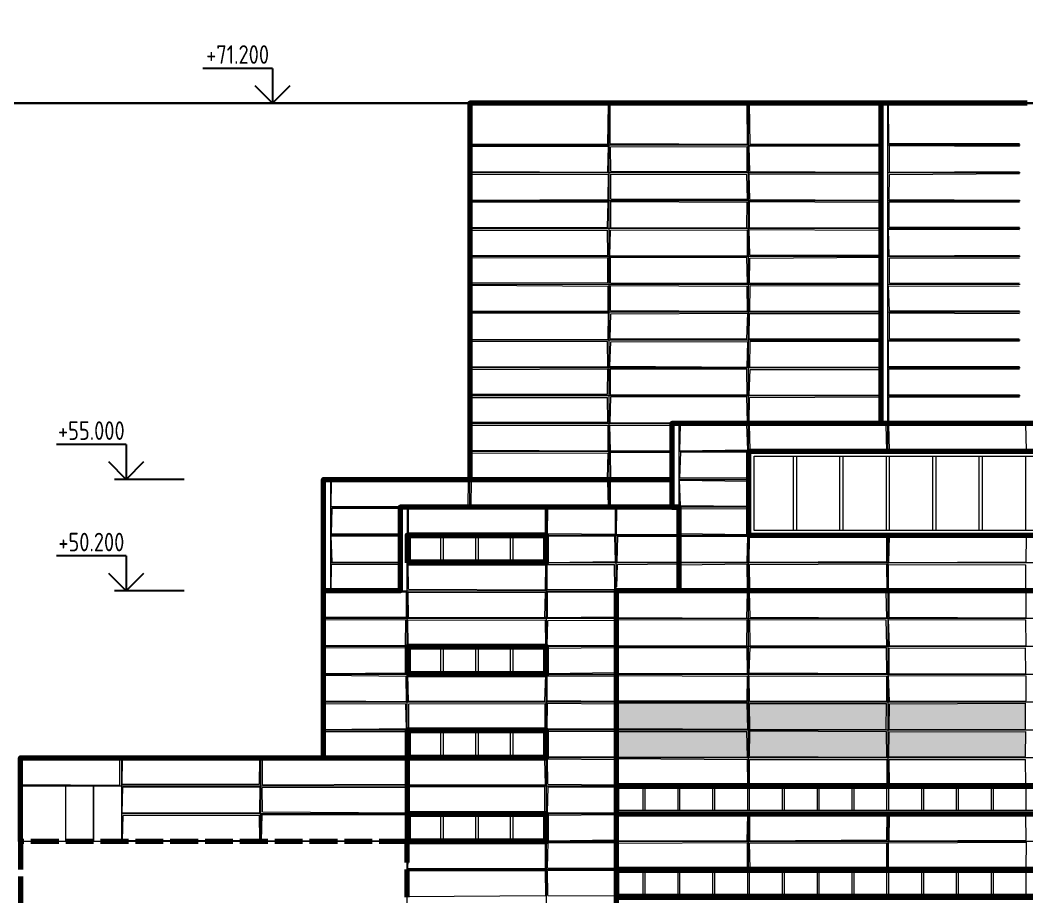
# Model space of a CAD drawing. Extents: x -50000 to 1632000, y -47600 to 308800.
# Drawn here: x 567434 to 610787, y 37017 to 74781 of the extents above; entities that cross this region are included whole.
import ezdxf
from ezdxf.enums import TextEntityAlignment as Align

# ---------------------------------------------------------------- set-up
doc = ezdxf.new("R2010")
doc.units = 0
doc.header["$MEASUREMENT"] = 0
doc.linetypes.add('ACAD_ISO02W100', pattern=[15, 12, -3])
doc.layers.get('Defpoints').update_dxf_attribs({"color": 6})
doc.layers.add('2', color=7, linetype='Continuous')
doc.styles.get("Standard").update_dxf_attribs({"font": 'isocpeur.ttf'})

msp = doc.modelspace()

# ---------------------------------------------------------------- hatches: boundary and pattern name
at = {"layer": '2', "linetype": 'Continuous'}
h = msp.add_hatch(color=251, dxfattribs=at)
h.dxf.hatch_style = 1
h.paths.add_polyline_path([(598739, 45363.5), (593149.7, 45367.9), (593148.3, 44267.1), (598771.5, 44235.5)])
h = msp.add_hatch(color=251, dxfattribs=at)
h.dxf.hatch_style = 1
h.paths.add_polyline_path([(604740.7, 45346.2), (598848.4, 45343.1), (598860.6, 44236), (604734.5, 44230.5)])
h = msp.add_hatch(color=251, dxfattribs=at)
h.dxf.hatch_style = 1
h.paths.add_polyline_path([(610725.9, 45360.9), (604871, 45333.7), (604864, 44238), (610731.9, 44227.3)])
h = msp.add_hatch(color=251, dxfattribs=at)
h.dxf.hatch_style = 1
h.paths.add_polyline_path([(598726.7, 44146), (593171.6, 44145.9), (593174, 43030.1), (598752.9, 43040.3)])
h = msp.add_hatch(color=251, dxfattribs=at)
h.dxf.hatch_style = 1
h.paths.add_polyline_path([(604736.4, 44135.3), (598861.7, 44167.3), (598838.9, 43059.3), (604762, 43029.3)])
h = msp.add_hatch(color=251, dxfattribs=at)
h.dxf.hatch_style = 1
h.paths.add_polyline_path([(610737.6, 44139.4), (604853.5, 44127.6), (604846.5, 43055.5), (610727.8, 43057.1)])

# ---------------------------------------------------------------- linework, layer by layer
for p, q in [((578300, 72700), (575300, 72700)), ((578300, 72700), (578300, 71200)), ((578300, 71200), (577550, 71950)), ((579050, 71950), (578300, 71200)), ((580800, 71200), (577800, 71200)), ((572000, 56500), (569000, 56500)), ((572000, 56500), (572000, 55000)), ((572000, 55000), (571250, 55750)), ((572750, 55750), (572000, 55000)), ((574500, 55000), (571500, 55000)), ((572000, 51700), (569000, 51700)), ((572000, 51700), (572000, 50200)), ((572000, 50200), (571250, 50950)), ((572750, 50950), (572000, 50200)), ((574500, 50200), (571500, 50200))]:
    msp.add_line(p, q, dxfattribs=at)
at = {"layer": '2', "color": 8, "linetype": 'Continuous', "lineweight": 13}
for p, q in [((586800, 71200), (586800, 55000)), ((604500, 71200), (586800, 71200)), ((592800, 53800), (592800, 71200)), ((598800, 56200), (598800, 71200)), ((604800, 56200), (604800, 71200)), ((604500, 69400), (586800, 69400)), ((610500, 69400), (604800, 69400)), ((604500, 68200), (586800, 68200)), ((610500, 68200), (604800, 68200)), ((604500, 67000), (586800, 67000)), ((610500, 67000), (604800, 67000)), ((604500, 65800), (586800, 65800)), ((610500, 65800), (604800, 65800)), ((604500, 64600), (586800, 64600)), ((610500, 64600), (604800, 64600)), ((604500, 63400), (586800, 63400)), ((610500, 63400), (604800, 63400)), ((604500, 62200), (586800, 62200)), ((610500, 62200), (604800, 62200)), ((604500, 61000), (586800, 61000)), ((610500, 61000), (604800, 61000)), ((604500, 59800), (586800, 59800)), ((610500, 59800), (604800, 59800)), ((604500, 58600), (586800, 58600)), ((610500, 58600), (604800, 58600)), ((595500, 57400), (586800, 57400)), ((595800, 57400), (595800, 53800)), ((595500, 56200), (586800, 56200)), ((598800, 56200), (595800, 56200)), ((580800, 55000), (580800, 50200)), ((586800, 53800), (586800, 55000)), ((595800, 55000), (598800, 55000)), ((583800, 53800), (580800, 53800)), ((598800, 53800), (584100, 53800)), ((584100, 53800), (584100, 52600)), ((590100, 16600), (590100, 53800)), ((593100, 50200), (593100, 53800)), ((583800, 52600), (580800, 52600)), ((584100, 52600), (598800, 52600)), ((598800, 41800), (598800, 52600)), ((604800, 52600), (604800, 41800)), ((583800, 51400), (580800, 51400)), ((649800, 51400), (584100, 51400)), ((584100, 1000), (584100, 51400)), ((580500, 50200), (580500, 43000)), ((583800, 50200), (593100, 50200)), ((659100, 49000), (580500, 49000)), ((659100, 47800), (580500, 47800)), ((659100, 46600), (580500, 46600)), ((659100, 45400), (580500, 45400)), ((659100, 44200), (580500, 44200)), ((571800, 43000), (571800, 39400)), ((577800, 39400), (577800, 43000)), ((659100, 43000), (580500, 43000)), ((567450, 41800), (659100, 41800)), ((659100, 40600), (571800, 40600)), ((598800, 38200), (598800, 40600)), ((604800, 40600), (604800, 38200)), ((659100, 39400), (567450, 39400)), ((567450, 39400), (567450, 38800)), ((659100, 38200), (584100, 38200))]:
    msp.add_line(p, q, dxfattribs=at)
at = {"layer": '2', "color": 8, "linetype": 'Continuous', "lineweight": 9}
for p, q in [((586825.6, 71128.4), (592765.5, 71163.9)), ((586849.8, 69431.7), (586825.6, 71128.4)), ((592743.2, 69433), (592765.5, 71163.9)), ((592838.3, 69468.4), (592848, 71166.3)), ((592848, 71166.3), (598745.9, 71135.7)), ((598762.7, 69435.2), (598745.9, 71135.7)), ((598847.4, 71161), (604475.6, 71147.8)), ((598873.8, 69454.9), (598847.4, 71161)), ((604477.1, 69428.6), (604475.6, 71158.9)), ((604826.6, 71155.7), (610464.8, 71164.5)), ((604838, 69463.3), (604826.6, 71155.7)), ((586849.8, 69431.7), (592743.2, 69433)), ((592838.3, 69468.4), (598762.7, 69435.2)), ((598826.6, 69357.7), (604481.8, 69368.3)), ((598873.8, 69454.9), (604477.1, 69443.9)), ((604838, 69463.3), (610463.3, 69467.5)), ((604867.9, 68226.1), (604871.9, 69374.5)), ((604871.9, 69374.5), (610466.2, 69352.8)), ((586838.2, 69353.9), (592770.1, 69358)), ((586871.5, 68261.6), (586838.2, 69353.9)), ((592737.2, 68229.8), (592770.1, 69358)), ((592861.2, 69326.9), (598741, 69341.1)), ((592865.9, 68266.3), (592861.2, 69326.9)), ((598743.8, 68258.9), (598741, 69341.1)), ((598851.6, 68260.9), (598826.6, 69357.7)), ((604483.4, 68235.3), (604469.6, 69325.2)), ((586863, 68141.9), (592764.2, 68137.7)), ((586870.1, 67032.4), (586863, 68141.9)), ((586871.5, 68261.6), (592737.2, 68229.8)), ((592750.8, 67055.7), (592764.2, 68137.7)), ((592864.7, 67071.1), (592873.3, 68143.1)), ((592865.9, 68266.3), (598743.8, 68258.9)), ((592873.3, 68143.1), (598731, 68138.7)), ((598754.5, 67069.5), (598731, 68138.7)), ((598832.5, 68158), (604465.4, 68140.2)), ((598860.6, 67048.8), (598832.5, 68158)), ((598851.6, 68260.9), (604478, 68229)), ((604477.4, 67065.3), (604464.5, 68136.3)), ((604855.1, 67054.2), (604869.5, 68131.5)), ((604867.9, 68226.1), (610462.7, 68262.6)), ((604869.5, 68131.5), (610471.4, 68169.5)), ((586834.5, 66949.4), (592764, 66960.9)), ((586849.4, 65844), (586834.5, 66949.4)), ((586870.1, 67032.4), (592750.8, 67055.7)), ((592729.9, 65855.2), (592764, 66960.9)), ((592864.7, 67071.1), (598754.5, 67069.5)), ((592872.5, 66971.7), (598736.7, 66938.3)), ((592874.9, 65832.4), (592872.5, 66971.7)), ((598727.5, 65845.1), (598736.7, 66938.3)), ((598845.3, 65830.4), (598846.2, 66971.2)), ((598846.2, 66971.2), (604470.2, 66934.4)), ((598860.6, 67048.8), (604482.4, 67027.9)), ((604477, 65832.8), (604473.4, 66959.8)), ((604476.7, 65912.9), (604473.4, 66959.8)), ((604854.2, 66948.1), (610464.8, 66948.1)), ((604862.3, 65869.3), (604854.2, 66948.1)), ((604855.1, 67054.2), (610470.7, 67027.8)), ((586827.9, 64645.7), (586855.5, 65728)), ((586849.4, 65844), (592729.9, 65855.2)), ((586855.5, 65728), (592728.6, 65733.7)), ((592746.8, 64652.9), (592728.6, 65733.7)), ((592834.4, 64628.2), (592861.8, 65731.9)), ((592861.8, 65731.9), (598751.5, 65752.2)), ((592874.9, 65832.4), (598727.5, 65845.1)), ((598760.3, 64636.6), (598751.5, 65752.2)), ((598835.6, 65763.7), (604469.8, 65731.5)), ((598862.8, 64658.3), (598835.6, 65763.7)), ((598845.3, 65830.4), (604480.5, 65827.8)), ((604466.8, 64635), (604469.9, 65772.2)), ((604829.8, 65772.5), (610476.2, 65767.2)), ((604854.6, 64633), (604829.8, 65772.5)), ((604862.3, 65869.3), (610467.2, 65856.4)), ((586827.9, 64645.7), (592746.8, 64652.9)), ((592834.4, 64628.2), (598760.3, 64636.6)), ((598862.8, 64658.3), (604466.9, 64669.5)), ((604854.6, 64633), (610464.9, 64654.8)), ((586836.5, 63462.1), (586841.5, 64546.5)), ((586841.5, 64546.5), (592737.4, 64560.2)), ((592737.9, 63473.7), (592737.4, 64560.2)), ((592857.6, 63467.7), (592860.6, 64565.9)), ((592860.6, 64565.9), (598732.2, 64573.4)), ((598752.8, 63449.6), (598732.2, 64573.4)), ((598842.2, 63449.5), (598857.4, 64530.6)), ((598857.4, 64530.6), (604490.8, 64566.2)), ((604469.9, 63431.8), (604485.5, 64546.7)), ((604470.6, 63491), (604485.5, 64546.7)), ((604865.5, 64536.5), (610463.3, 64542.8)), ((604872.7, 63446.2), (604865.5, 64536.5)), ((586836.5, 63462.1), (592737.9, 63473.7)), ((586853.6, 63358.1), (592755, 63325.5)), ((586866.8, 62253.5), (586853.6, 63358.1)), ((592756.9, 62246.9), (592755, 63325.5)), ((592850.9, 63347), (598739.5, 63328.1)), ((592856.4, 62267.6), (592850.9, 63347)), ((592857.6, 63467.7), (598752.8, 63449.6)), ((598751.7, 62238.8), (598739.5, 63328.1)), ((598842.2, 63449.5), (604470, 63450.3)), ((598854.4, 62245.3), (598866.6, 63357.2)), ((598866.6, 63357.2), (604468.3, 63340.1)), ((604481.9, 62242.4), (604468.3, 63342.6)), ((604475.6, 62313.4), (604468.3, 63342.6)), ((604833.4, 63340.6), (610462.8, 63327.9)), ((604866.8, 62265.4), (604833.4, 63340.6)), ((604872.7, 63446.2), (610463.1, 63470.3)), ((586838.5, 62158.4), (592771.2, 62174.8)), ((586844.5, 61026.5), (586838.5, 62158.4)), ((586866.8, 62253.5), (592756.9, 62246.9)), ((592761.4, 61032.9), (592771.2, 62174.8)), ((592845.2, 61069.2), (592867.6, 62132.3)), ((592856.4, 62267.6), (598751.7, 62238.8)), ((592867.6, 62132.3), (598767.9, 62156.4)), ((598732.9, 61054.3), (598767.9, 62156.4)), ((598835.5, 61066.7), (598843.3, 62146.7)), ((598843.3, 62146.7), (604482.1, 62151)), ((598854.4, 62245.3), (604476.2, 62264.3)), ((604477.6, 61055), (604482.9, 62139)), ((604866.8, 62265.4), (610464.6, 62258.9)), ((604871.8, 62171.9), (610463.7, 62151.3)), ((604872.3, 61050.5), (604871.8, 62171.9)), ((586834.4, 59847.1), (586865.2, 60955.9)), ((586844.5, 61026.5), (592761.4, 61032.9)), ((586865.2, 60955.9), (592725.8, 60938.2)), ((592749.2, 59841.1), (592725.8, 60938.2)), ((592829.6, 59870), (592865.8, 60931.2)), ((592845.2, 61069.2), (598732.9, 61054.3)), ((592865.8, 60931.2), (598766, 60937.9)), ((598738.8, 59832.1), (598766, 60937.9)), ((598835.5, 61066.7), (604468.1, 61050.5)), ((598857, 59833.6), (598865, 60954.3)), ((598865, 60954.3), (604479.1, 60959.2)), ((604481.9, 59863.1), (604484.1, 60960.7)), ((604828.7, 60969.4), (610467.9, 60966.7)), ((604833.2, 59860.2), (604828.7, 60969.4)), ((604872.3, 61050.5), (610462.6, 61058.1)), ((586834.4, 59847.1), (592749.2, 59841.1)), ((592829.6, 59870), (598738.8, 59832.1)), ((598857, 59833.6), (604481.1, 59834.3)), ((604833.2, 59860.2), (610464.8, 59859.9)), ((586839.9, 58663.1), (586870.4, 59736)), ((586870.4, 59736), (592744.9, 59768.1)), ((592734, 58674.4), (592744.9, 59768.1)), ((598725.7, 59742.8), (592840.3, 59750)), ((592840.3, 59750), (592845.1, 58658.3)), ((598739.9, 58647.5), (598725.7, 59742.8)), ((598831.8, 58642.8), (598870.5, 59739.1)), ((598870.5, 59739.1), (604473.1, 59726.7)), ((604476.3, 58640), (604473.1, 59738.4)), ((604473.3, 58723.7), (604473.1, 59738.4)), ((604840, 58644.2), (604841.1, 59760.8)), ((604841.1, 59760.8), (610463.5, 59754.3)), ((586825.3, 57459.3), (586867.9, 58532.3)), ((586839.9, 58663.1), (592734, 58674.4)), ((586867.9, 58532.3), (592735, 58531.3)), ((592749.3, 57460.8), (592735, 58531.3)), ((592845.1, 58658.3), (598739.9, 58647.5)), ((592848.2, 57438.2), (592866.7, 58559)), ((592866.7, 58559), (598735.5, 58563.9)), ((598756.4, 57447), (598735.5, 58563.9)), ((598828.9, 57448.4), (598841.4, 58530.9)), ((598831.8, 58642.8), (604483.5, 58627.7)), ((598841.4, 58530.9), (604471.8, 58560.2)), ((604464.7, 57464.7), (604471.7, 58528.6)), ((604840, 58644.2), (610465, 58646.6)), ((604840.4, 57440.7), (604850.4, 58548.9)), ((604850.4, 58548.9), (610465.7, 58558.9)), ((586825.3, 57459.3), (592749.3, 57460.8)), ((586825.3, 56256.8), (586833, 57337.7)), ((586833, 57337.7), (592760.8, 57341)), ((592753.7, 56233.2), (592760.8, 57341)), ((592830.1, 57334.1), (595463, 57337.6)), ((592861.6, 56232.8), (592830.1, 57334.1)), ((592848.2, 57438.2), (598756.4, 57447)), ((595838, 56235.8), (595869.3, 57346.7)), ((595869.3, 57346.7), (598733.6, 57361.9)), ((598771, 56273.1), (598733.6, 57361.9)), ((598828.9, 57448.4), (604477.1, 57430.8)), ((598840.7, 57369.1), (604732.5, 57352.6)), ((598870.5, 56262.3), (598840.7, 57369.1)), ((604758.6, 56231.2), (604732.5, 57352.6)), ((604840.4, 57440.7), (610464.6, 57446.7)), ((604841.3, 57350.2), (610738.6, 57374.6)), ((604865.5, 56239.5), (604841.3, 57350.2)), ((610765.4, 56254.8), (610738.6, 57374.6)), ((586825.3, 56256.8), (592753.7, 56233.2)), ((586831.3, 56128.9), (592756.3, 56148.8)), ((586833.8, 55065), (586831.3, 56128.9)), ((592725.8, 55025), (592756.3, 56148.8)), ((592857.3, 56165.9), (595466.7, 56169.3)), ((592865.8, 55048.3), (592857.3, 56165.9)), ((592861.6, 56232.8), (595464.7, 56245.2)), ((595865.1, 56171.6), (595831.8, 55072.6)), ((595838, 56235.8), (598771, 56273.1)), ((598744.4, 56163.1), (595865.1, 56171.6)), ((598765.1, 55060.7), (598744.4, 56163.1)), ((598870.5, 56262.3), (604758.6, 56231.2)), ((604865.5, 56239.5), (610765.4, 56254.8)), ((586833.8, 55065), (592725.8, 55025)), ((595831.8, 55072.6), (598765.1, 55060.7)), ((580835.2, 53842.7), (580847.5, 54929.5)), ((580847.5, 54929.5), (586745.2, 54966.4)), ((586733.8, 53825.4), (586745.2, 54966.4)), ((586850.3, 53863.5), (586864.9, 54950.7)), ((586864.9, 54950.7), (592739, 54940.6)), ((592773.1, 53831.6), (592739, 54940.6)), ((592852.7, 54960.1), (595465, 54951.1)), ((592863, 53873.9), (592852.7, 54960.1)), ((592865.8, 55048.3), (595472.6, 55040.5)), ((595834.8, 54958.5), (598762.5, 54928.2)), ((595871.1, 53869.3), (595834.8, 54958.5)), ((598726.5, 53847.1), (598762.5, 54928.2)), ((580835.2, 53842.7), (586733.8, 53825.4)), ((580849.1, 52647.6), (580869.5, 53765.3)), ((580869.5, 53765.3), (583762.6, 53753.3)), ((584152.8, 52664.2), (584157, 53758.3)), ((584157, 53758.3), (590055.9, 53748.5)), ((586850.3, 53863.5), (592773.1, 53831.6)), ((590164.4, 53741.5), (593068.9, 53762.7)), ((592863, 53873.9), (595463.7, 53858.8)), ((593070.7, 52637.3), (593068.9, 53762.7)), ((593121.8, 52643), (593126.2, 53768.7)), ((593134.7, 53772.3), (595770.6, 53737.2)), ((595871.1, 53869.3), (598726.5, 53847.1)), ((590051.7, 52625), (590055.9, 53748.5)), ((590146.1, 52670.6), (590164.4, 53741.5)), ((595762.8, 52629), (595770.6, 53737.2)), ((595825.6, 53739.9), (598773.8, 53727.2)), ((595840, 52668), (595825.6, 53739.9)), ((598762.4, 52625.4), (598773.8, 53727.2)), ((580833.4, 52574), (583764.4, 52567.2)), ((580864.4, 51443.7), (580833.4, 52574)), ((580849.1, 52647.6), (583763.3, 52655.9)), ((584152.8, 52664.2), (590051.7, 52625)), ((590136.7, 51425.4), (590162.5, 52567.3)), ((590146.1, 52670.6), (593070.7, 52637.3)), ((590162.5, 52567.3), (593050.3, 52562.2)), ((593067.1, 51462.5), (593050.3, 52562.2)), ((593132, 52625.6), (595762.8, 52629)), ((593139.9, 51434.2), (593169.2, 52558.4)), ((593169.2, 52558.4), (595751.4, 52541.2)), ((595758.3, 51438.7), (595751.4, 52541.2)), ((595831.1, 52552.4), (598765.7, 52540.1)), ((595865.5, 51435.1), (595831.1, 52552.4)), ((595840, 52668), (598762.4, 52625.4)), ((598745.4, 51434.1), (598765.7, 52540.1)), ((598829.6, 51426.9), (598842.6, 52534.8)), ((598842.6, 52534.8), (604759.1, 52555.7)), ((604761.8, 51462.3), (604759.1, 52555.7)), ((604850, 51426.1), (604874.6, 52549.6)), ((604874.6, 52549.6), (610772.4, 52559.4)), ((610750.3, 51449.4), (610772.4, 52559.4)), ((580834.3, 50233.1), (580836.5, 51354)), ((580836.5, 51354), (583763.7, 51343.1)), ((580864.4, 51443.7), (583770.7, 51437.9)), ((584146.3, 51362.3), (590070.8, 51347.2)), ((584160.3, 50264.4), (584146.3, 51362.3)), ((590061.6, 50235.4), (590070.8, 51347.2)), ((590134.7, 50261.1), (590136.3, 51336.2)), ((590136.3, 51336.2), (593035.5, 51327.8)), ((590136.7, 51425.4), (593067.1, 51462.5)), ((593051, 50274.9), (593035.5, 51327.8)), ((593133.4, 50371.3), (593161.1, 51338.6)), ((593139.9, 51434.2), (595758.3, 51438.7)), ((593161.1, 51338.6), (595747.9, 51358.2)), ((595762.7, 50267.6), (595747.9, 51358.2)), ((595841.6, 50263.7), (595848.5, 51325.7)), ((595848.5, 51325.7), (598749.1, 51364.7)), ((595865.5, 51435.1), (598745.4, 51434.1)), ((598757.8, 50231.9), (598749.1, 51364.7)), ((598829.6, 51426.9), (604761.8, 51462.3)), ((598846.9, 51334.5), (604762.3, 51359.9)), ((598853.7, 50267.3), (598846.9, 51334.5)), ((604770.1, 50228.1), (604762.3, 51359.9)), ((604827.6, 51336.4), (610748, 51325.5)), ((604829.1, 50262.9), (604827.6, 51336.4)), ((604850, 51426.1), (610750.3, 51449.4)), ((610738.5, 50226.5), (610748, 51325.5)), ((580531.3, 50146.2), (584069.6, 50151.2)), ((580559, 49059.1), (580531.3, 50146.2)), ((580834.3, 50233.1), (583780.2, 50232.2)), ((584065.9, 49068.5), (584069.6, 50151.2)), ((584148.3, 50135.8), (590052.8, 50126.8)), ((584154.6, 49052.9), (584148.3, 50135.8)), ((584160.3, 50264.4), (590061.6, 50235.4)), ((590026.1, 49070.6), (590052.8, 50126.8)), ((590134.7, 50261.1), (593051, 50274.9)), ((590137.7, 49044.5), (590145.2, 50151.8)), ((590145.2, 50151.8), (593063.9, 50154.1)), ((593025.2, 49073.3), (593063.9, 50154.1)), ((593129.6, 50238.5), (595762.7, 50267.6)), ((593138.6, 50164.4), (598754.6, 50136.6)), ((593154.3, 49055.7), (593138.6, 50164.4)), ((595841.6, 50263.7), (598757.8, 50231.9)), ((598731.5, 49026.5), (598754.6, 50136.6)), ((598843.6, 50166.8), (604728.1, 50151.8)), ((598868.5, 49059.2), (598843.6, 50166.8)), ((598853.7, 50267.3), (604770.1, 50228.1)), ((604752.4, 49032.7), (604728.1, 50151.8)), ((604829.1, 50262.9), (610738.5, 50226.5)), ((604853.8, 50147.5), (610756.4, 50152)), ((604859, 49063.9), (604853.8, 50147.5)), ((610754.9, 49040.9), (610756.4, 50152)), ((580559, 49059.1), (584065.9, 49068.5)), ((584154.6, 49052.9), (590026.1, 49070.6)), ((590100, 49000), (590026.1, 49070.6)), ((590137.7, 49044.5), (593025.2, 49073.3)), ((593100, 49000), (593025.2, 49073.3)), ((593154.3, 49055.7), (598731.5, 49026.5)), ((598868.5, 49059.2), (604752.4, 49032.7)), ((604859, 49063.9), (610754.9, 49040.9)), ((580526.3, 48969.6), (584043.5, 48948.2)), ((580558.2, 47862.8), (580526.3, 48969.6)), ((584035.5, 47843.9), (584043.5, 48948.2)), ((584129, 48942.8), (590059.1, 48934.4)), ((584144.4, 47831.8), (584129, 48942.8)), ((590070.4, 47863.9), (590059.1, 48934.4)), ((590132.5, 47836.9), (590160.2, 48927.7)), ((590160.2, 48927.7), (593059, 48935.8)), ((593044.1, 47842.6), (593059, 48935.8)), ((593157.7, 48956.4), (598746.2, 48960.6)), ((593158, 47826.2), (593157.7, 48956.4)), ((598732, 47828.2), (598746.2, 48960.6)), ((598864.7, 48959.2), (604728.5, 48956.5)), ((598868.3, 47848.1), (598864.7, 48959.2)), ((604757.5, 47830.4), (604728.5, 48956.5)), ((604829.6, 48969.1), (610745, 48952.9)), ((604869.5, 47839.3), (604829.6, 48969.1)), ((610756.3, 47835.2), (610745, 48952.9)), ((580537, 46642.7), (580562.3, 47761)), ((580558.2, 47862.8), (584035.5, 47843.9)), ((580562.3, 47761), (584057.6, 47749.5)), ((584054.8, 46669.2), (584057.6, 47749.5)), ((584144.4, 47831.8), (590070.4, 47863.9)), ((590132.5, 47836.9), (593044.1, 47842.6)), ((590133.4, 47735.3), (593052.6, 47757.3)), ((590163.4, 46634.1), (590133.4, 47735.3)), ((593040.3, 46674), (593052.6, 47757.3)), ((593132, 47758.9), (598746.5, 47759.9)), ((593167.8, 46646.6), (593133.3, 47720.7)), ((593158, 47826.2), (598732, 47828.2)), ((598750.1, 46632.5), (598746.5, 47759.9)), ((598828.1, 46671.1), (598871.4, 47757.6)), ((598868.3, 47848.1), (604757.5, 47830.4)), ((598871.4, 47757.6), (604745.7, 47759.8)), ((604757.2, 46640), (604745.7, 47759.8)), ((604850.8, 46642.5), (604858.8, 47728.7)), ((604858.8, 47728.7), (610729.6, 47740)), ((604869.5, 47839.3), (610756.3, 47835.2)), ((610736.4, 46629.5), (610729.6, 47740)), ((580527.4, 46561.6), (584052.5, 46526.1)), ((580570.9, 45462.5), (580527.4, 46561.6)), ((580537, 46642.7), (584054.8, 46669.2)), ((584071.9, 45430.9), (584052.5, 46526.1)), ((584136.7, 46574.8), (590068.5, 46568.3)), ((584164.3, 45450.6), (584136.7, 46574.8)), ((590030.6, 45464), (590068.5, 46568.3)), ((590127.3, 45473), (590130.2, 46539.8)), ((590130.2, 46539.8), (593071.8, 46537.5)), ((590163.4, 46634.1), (593040.3, 46674)), ((593031.8, 45451.9), (593071.8, 46537.5)), ((593135.5, 46557.6), (598763.3, 46526.6)), ((593162.9, 45454.7), (593135.5, 46557.6)), ((593167.8, 46646.6), (598750.1, 46632.5)), ((598744.5, 45456.4), (598763.3, 46526.6)), ((598828.1, 46671.1), (604757.2, 46640)), ((598830.1, 46542), (604763.4, 46525.1)), ((598849.9, 45460.7), (598830.1, 46542)), ((604751, 45450), (604763.4, 46525.1)), ((604826.8, 46548.9), (610754.3, 46541.1)), ((604873.5, 45448.2), (604826.8, 46548.9)), ((604850.8, 46642.5), (610736.4, 46629.5)), ((610753.7, 45465.9), (610754.3, 46541.1)), ((580542.4, 44226.6), (580551, 45340.5)), ((580551, 45340.5), (584049.5, 45334.1)), ((580570.9, 45462.5), (584071.9, 45430.9)), ((584070.3, 44267.9), (584049.5, 45334.1)), ((584164.3, 45450.6), (590030.6, 45464)), ((584167.7, 44243.2), (584171.9, 45333.4)), ((584171.9, 45333.4), (590038, 45342.3)), ((590045.9, 44271.4), (590038, 45342.3)), ((590127.3, 45473), (593031.8, 45451.9)), ((590134.2, 44271.3), (590142.9, 45354.6)), ((590142.9, 45354.6), (593062.3, 45333.6)), ((593075, 44259.4), (593062.3, 45333.6)), ((593162.9, 45454.7), (598744.5, 45456.4)), ((598849.9, 45460.7), (604751, 45450)), ((604873.5, 45448.2), (610753.7, 45465.9)), ((580542.4, 44226.6), (584070.3, 44267.9)), ((584167.7, 44243.2), (590045.9, 44271.4)), ((590134.2, 44271.3), (593075, 44259.4)), ((580547.2, 43072.6), (580567, 44136.3)), ((580567, 44136.3), (584074.3, 44139.1)), ((584040.4, 43039.4), (584074.3, 44139.1)), ((590141.6, 44135.2), (593056, 44154.9)), ((590148.1, 43055.4), (590141.6, 44135.2)), ((593055.5, 43055.3), (593056, 44154.9)), ((567479.4, 41860.3), (567519.2, 42973.9)), ((567519.2, 42973.9), (571729.6, 42951.2)), ((571725.1, 41832.6), (571729.6, 42951.2)), ((571832.6, 41871.1), (571849, 42960.9)), ((571849, 42960.9), (577759.9, 42951.6)), ((577735.4, 41870.7), (577759.9, 42951.6)), ((577867.5, 41838.2), (577871.1, 42952.3)), ((577871.1, 42952.3), (584035.7, 42961.4)), ((580547.2, 43072.6), (584040.4, 43039.4)), ((584032.3, 41874), (584035.7, 42961.4)), ((584151.1, 41841.8), (584159.7, 42940.4)), ((584159.7, 42940.4), (590028.3, 42950.2)), ((590057.5, 41837.3), (590028.3, 42950.2)), ((590147.7, 42964.9), (593064.7, 42937.1)), ((590157.1, 41871.5), (590147.7, 42964.9)), ((590148.1, 43055.4), (593055.5, 43055.3)), ((593058.3, 41847.8), (593064.7, 42937.1)), ((593164.6, 42971.7), (598757.9, 42930.5)), ((593170.5, 41872.2), (593164.6, 42971.7)), ((598772.5, 41853), (598757.9, 42930.5)), ((598842.1, 41839), (598844.9, 42936.8)), ((598844.9, 42936.8), (604774.5, 42930)), ((604769.8, 41836.2), (604774.5, 42930)), ((604864.7, 42940.3), (610726.2, 42935.6)), ((604869.9, 41832.4), (604864.7, 42940.3)), ((610749.1, 41844), (610726.2, 42935.6)), ((567479.4, 41860.3), (571725.1, 41832.6)), ((571828.3, 40643.3), (571862.7, 41741.3)), ((571832.6, 41871.1), (577735.4, 41870.7)), ((571862.7, 41741.3), (577767.6, 41753.7)), ((577761.3, 40655.1), (577767.6, 41753.7)), ((577852, 41725.3), (584067.1, 41747.2)), ((577865.3, 40674.6), (577852, 41725.3)), ((577867.5, 41838.2), (584032.3, 41874)), ((584100, 41800), (584032.3, 41874)), ((584068.5, 40630.7), (584067.1, 41747.2)), ((584133.1, 41760.3), (590027.1, 41767)), ((584135.3, 40661.2), (584133.4, 41642.1)), ((584151.1, 41841.8), (590057.5, 41837.3)), ((590036.1, 40672.6), (590027.1, 41767)), ((590141.7, 40644.6), (590173, 41750.2)), ((590157.1, 41871.5), (593058.3, 41847.8)), ((590173, 41750.2), (593034.3, 41741.5)), ((593050.5, 40638.5), (593034.3, 41741.5)), ((593170.5, 41872.2), (598772.5, 41853)), ((598842.1, 41839), (604769.8, 41836.2)), ((604869.9, 41832.4), (610749.1, 41844)), ((571828.3, 40643.3), (577761.3, 40655.1)), ((571837.8, 39464.3), (571864.6, 40525.8)), ((571864.6, 40525.8), (577736.9, 40542.3)), ((577752.8, 39449.7), (577736.9, 40542.3)), ((577830.7, 39435.6), (577851.5, 40569.9)), ((577851.5, 40569.9), (584034.3, 40570.9)), ((577865.3, 40674.6), (584068.5, 40630.7)), ((584062.7, 39439.8), (584034.3, 40570.9)), ((584135.3, 40661.2), (590036.1, 40672.6)), ((590141.2, 39429.4), (590159.4, 40536.2)), ((590141.7, 40644.6), (593050.5, 40638.5)), ((590159.4, 40536.2), (593050.7, 40562.7)), ((593058.1, 39471), (593050.7, 40562.7)), ((593154.6, 39448.8), (593156.4, 40534.2)), ((593156.4, 40534.2), (598769.2, 40551.7)), ((598745, 39429.1), (598769.2, 40551.7)), ((598853.4, 40553.6), (604766, 40574.2)), ((598857, 39425.6), (598853.4, 40553.6)), ((604758.5, 39471.1), (604766, 40574.2)), ((604860.2, 39436.6), (604866.4, 40548.8)), ((604866.4, 40548.8), (610739.7, 40532)), ((610762.8, 39452.8), (610739.7, 40532)), ((571837.8, 39464.3), (577752.8, 39449.7)), ((590141.2, 39429.4), (593058.1, 39471)), ((598857, 39425.6), (604758.5, 39471.1)), ((604860.2, 39436.6), (610762.8, 39452.8)), ((577830.7, 39435.6), (584062.7, 39439.8)), ((584135.2, 38235.6), (584171.6, 39347)), ((584171.6, 39347), (590062.6, 39367.9)), ((590061.6, 38251.8), (590062.6, 39367.9)), ((590147.9, 38268.3), (590167.3, 39355.2)), ((590167.3, 39355.2), (593034.5, 39361.7)), ((593060.6, 38255.9), (593034.5, 39361.7)), ((593135.3, 38270.4), (593146, 39325.3)), ((593146, 39325.3), (598753.3, 39352.9)), ((593154.6, 39448.8), (598745, 39429.1)), ((598757.3, 38256.6), (598753.3, 39352.9)), ((598845.8, 39337.8), (604760.2, 39340.9)), ((598873.6, 38227.6), (598845.8, 39337.8)), ((604758.3, 38255.5), (604760.2, 39340.9)), ((604829.3, 39347.1), (610770.3, 39373.2)), ((604834.8, 38261.2), (604829.3, 39347.1)), ((610751.1, 38267.7), (610770.3, 39373.2)), ((584135.2, 38235.6), (590061.6, 38251.8)), ((584140.6, 38152), (590056.7, 38145.4)), ((584142.2, 37033.2), (584140.6, 38152)), ((590147.9, 38268.3), (593060.6, 38255.9)), ((590150.4, 38152), (593036.9, 38163.9)), ((590160.4, 37071.8), (590150.4, 38152)), ((593050.8, 37058.1), (593036.9, 38163.9)), ((593135.3, 38270.4), (598757.3, 38256.6)), ((598873.6, 38227.6), (604758.3, 38255.5)), ((604834.8, 38261.2), (610751.1, 38267.7)), ((590074.9, 37070.2), (590056.7, 38145.4)), ((584142.2, 37033.2), (590074.9, 37070.2)), ((590160.4, 37071.8), (593050.8, 37058.1))]:
    msp.add_line(p, q, dxfattribs=at)
at = {"layer": '2', "linetype": 'Continuous', "lineweight": 70}
for p, q in [((598800, 56200), (598800, 52600)), ((646800, 56200), (598800, 56200)), ((598800, 52600), (646800, 52600))]:
    msp.add_line(p, q, dxfattribs=at)
at = {"layer": '2', "linetype": 'Continuous', "lineweight": 20}
for p, q in [((599050, 52800), (599050, 56000)), ((599050, 56000), (646550, 56000)), ((600725, 56000), (600725, 52800)), ((600875, 52800), (600875, 56000)), ((602725, 56000), (602725, 52800)), ((602875, 52800), (602875, 56000)), ((604725, 56000), (604725, 52800)), ((604875, 52800), (604875, 56000)), ((606725, 56000), (606725, 52800)), ((606875, 52800), (606875, 56000)), ((608725, 56000), (608725, 52800)), ((608875, 52800), (608875, 56000)), ((610725, 56000), (610725, 52800)), ((589985.2, 52487.3), (584225.2, 52487.3)), ((584225.2, 52487.3), (584225.2, 51527.3)), ((585555.2, 51527.3), (585555.2, 52487.3)), ((585655.2, 52487.3), (585655.2, 51527.3)), ((587055.2, 51527.3), (587055.2, 52487.3)), ((587155.2, 52487.3), (587155.2, 51527.3)), ((588555.2, 51527.3), (588555.2, 52487.3)), ((588655.2, 52487.3), (588655.2, 51527.3)), ((589985.2, 51527.3), (589985.2, 52487.3)), ((646550, 52800), (599050, 52800)), ((584225.2, 51527.3), (589985.2, 51527.3)), ((589985.2, 47680), (584225.2, 47680)), ((584225.2, 47680), (584225.2, 46720)), ((585555.2, 46720), (585555.2, 47680)), ((585655.2, 47680), (585655.2, 46720)), ((587055.2, 46720), (587055.2, 47680)), ((587155.2, 47680), (587155.2, 46720)), ((588555.2, 46720), (588555.2, 47680)), ((588655.2, 47680), (588655.2, 46720)), ((589985.2, 46720), (589985.2, 47680)), ((584225.2, 46720), (589985.2, 46720)), ((589985.2, 44080), (584225.2, 44080)), ((584225.2, 44080), (584225.2, 43120)), ((585555.2, 43120), (585555.2, 44080)), ((585655.2, 44080), (585655.2, 43120)), ((587055.2, 43120), (587055.2, 44080)), ((587155.2, 44080), (587155.2, 43120)), ((588555.2, 43120), (588555.2, 44080)), ((588655.2, 44080), (588655.2, 43120)), ((589985.2, 43120), (589985.2, 44080)), ((584225.2, 43120), (589985.2, 43120)), ((593220, 40737.5), (593220, 41697.5)), ((593220, 41697.5), (646680, 41697.5)), ((594250, 41697.5), (594250, 40737.5)), ((594350, 40737.5), (594350, 41697.5)), ((595750, 41697.5), (595750, 40737.5)), ((595850, 40737.5), (595850, 41697.5)), ((597250, 41697.5), (597250, 40737.5)), ((597350, 40737.5), (597350, 41697.5)), ((598750, 41697.5), (598750, 40737.5)), ((598850, 40737.5), (598850, 41697.5)), ((600250, 41697.5), (600250, 40737.5)), ((600350, 40737.5), (600350, 41697.5)), ((601750, 41697.5), (601750, 40737.5)), ((601850, 40737.5), (601850, 41697.5)), ((603250, 41697.5), (603250, 40737.5)), ((603350, 40737.5), (603350, 41697.5)), ((604750, 41697.5), (604750, 40737.5)), ((604850, 40737.5), (604850, 41697.5)), ((606250, 41697.5), (606250, 40737.5)), ((606350, 40737.5), (606350, 41697.5)), ((607750, 41697.5), (607750, 40737.5)), ((607850, 40737.5), (607850, 41697.5)), ((609250, 41697.5), (609250, 40737.5)), ((609350, 40737.5), (609350, 41697.5)), ((610750, 41697.5), (610750, 40737.5)), ((589985.2, 40480), (584225.2, 40480)), ((584225.2, 40480), (584225.2, 39520)), ((585555.2, 39520), (585555.2, 40480)), ((585655.2, 40480), (585655.2, 39520)), ((587055.2, 39520), (587055.2, 40480)), ((587155.2, 40480), (587155.2, 39520)), ((588555.2, 39520), (588555.2, 40480)), ((588655.2, 40480), (588655.2, 39520)), ((589985.2, 39520), (589985.2, 40480)), ((646680, 40737.5), (593220, 40737.5)), ((584225.2, 39520), (589985.2, 39520)), ((593220, 37120), (593220, 38080)), ((593220, 38080), (646680, 38080)), ((594250, 38080), (594250, 37120)), ((594350, 37120), (594350, 38080)), ((595750, 38080), (595750, 37120)), ((595850, 37120), (595850, 38080)), ((597250, 38080), (597250, 37120)), ((597350, 37120), (597350, 38080)), ((598750, 38080), (598750, 37120)), ((598850, 37120), (598850, 38080)), ((600250, 38080), (600250, 37120)), ((600350, 37120), (600350, 38080)), ((601750, 38080), (601750, 37120)), ((601850, 37120), (601850, 38080)), ((603250, 38080), (603250, 37120)), ((603350, 37120), (603350, 38080)), ((604750, 38080), (604750, 37120)), ((604850, 37120), (604850, 38080)), ((606250, 38080), (606250, 37120)), ((606350, 37120), (606350, 38080)), ((607750, 38080), (607750, 37120)), ((607850, 37120), (607850, 38080)), ((609250, 38080), (609250, 37120)), ((609350, 37120), (609350, 38080)), ((610750, 38080), (610750, 37120)), ((646680, 37120), (593220, 37120))]:
    msp.add_line(p, q, dxfattribs=at)
at = {"layer": '2', "color": 7, "linetype": 'Continuous', "lineweight": 9}
for p, q in [((593148.3, 44267.1), (593149.7, 45367.9)), ((593149.7, 45367.9), (598739, 45363.5)), ((598771.5, 44235.5), (598739, 45363.5)), ((598848.4, 45343.1), (604740.7, 45346.2)), ((598860.6, 44236), (598848.4, 45343.1)), ((604734.5, 44230.5), (604740.7, 45346.2)), ((604864, 44238), (604871, 45333.7)), ((604871, 45333.7), (610725.9, 45360.9)), ((610731.9, 44227.3), (610725.9, 45360.9)), ((593148.3, 44267.1), (598771.5, 44235.5)), ((598860.6, 44236), (604734.5, 44230.5)), ((604864, 44238), (610731.9, 44227.3)), ((593171.6, 44145.9), (598726.7, 44146)), ((593174, 43030.1), (593171.6, 44145.9)), ((598752.9, 43040.3), (598726.7, 44146)), ((598838.9, 43059.3), (598861.7, 44167.3)), ((598861.7, 44167.3), (604736.4, 44135.3)), ((604762, 43029.3), (604736.4, 44135.3)), ((604846.5, 43055.5), (604853.5, 44127.6)), ((604853.5, 44127.6), (610737.6, 44139.4)), ((610727.8, 43057.1), (610737.6, 44139.4)), ((593174, 43030.1), (598752.9, 43040.3)), ((598838.9, 43059.3), (604762, 43029.3)), ((604846.5, 43055.5), (610727.8, 43057.1))]:
    msp.add_line(p, q, dxfattribs=at)
at = {"layer": '2', "linetype": 'Continuous', "lineweight": 70}
for points in [[(604500, 71200), (586800, 71200), (586800, 55000)], [(610800, 71200), (604500, 71200), (604500, 57400)], [(650100, 50200), (650100, 57400), (595500, 57400), (595500, 53800), (595800, 53800), (595800, 50200)], [(580500, 43000), (580500, 55000), (595500, 55000)], [(595800, 53800), (583800, 53800), (583800, 50200), (580500, 50200)], [(659100, 11800), (659100, 50200), (593100, 50200), (593100, 11800)], [(567450, 39400), (567450, 43000), (584100, 43000), (584100, 39400)]]:
    msp.add_lwpolyline(points, dxfattribs=at)
for points in [[(584100, 51400), (590100, 51400), (590100, 52600), (584100, 52600)], [(584100, 46600), (590100, 46600), (590100, 47800), (584100, 47800)], [(584100, 43000), (590100, 43000), (590100, 44200), (584100, 44200)], [(593100, 40600), (646800, 40600), (646800, 41800), (593100, 41800)], [(584100, 39400), (590100, 39400), (590100, 40600), (584100, 40600)], [(593100, 37000), (646800, 37000), (646800, 38200), (593100, 38200)]]:
    msp.add_lwpolyline(points, close=True, dxfattribs=at)
at = {"layer": '2', "linetype": 'Continuous', "lineweight": 20}
for points in [[(569400, 41800), (570600, 41800), (570600, 39400), (569400, 39400)], [(570600, 41800), (571800, 41800), (571800, 39400), (570600, 39400)]]:
    msp.add_lwpolyline(points, close=True, dxfattribs=at)
at = {"layer": '2', "linetype": 'ACAD_ISO02W100', "lineweight": 70, "ltscale": 100}
msp.add_lwpolyline([(516450, -200), (584100, -200), (584100, 7000), (583950, 7000), (583950, 9400), (584100, 9400), (584100, 10600), (583950, 10600), (583950, 13000), (584100, 13000), (584100, 25000), (583950, 25000), (583950, 28000), (584100, 28000), (584100, 39400), (567450, 39400), (567450, 31600), (516450, 31600)], dxfattribs=at)
at = {"layer": 'Defpoints'}
for points in [[(454600, 71200), (622800, 71200), (622800, 190000), (454600, 190000)], [(454600, -47600), (622800, -47600), (622800, 71200), (454600, 71200)]]:
    msp.add_lwpolyline(points, close=True, dxfattribs=at)

# ---------------------------------------------------------------- texts
at = {"layer": '2', "width": 0.8}
for s, p in [('+71.200', (576800, 73300)), ('+55.000', (570500, 57100)), ('+50.200', (570500, 52300))]:
    msp.add_text(s, height=800, dxfattribs=at).set_placement(p, align=Align.MIDDLE_CENTER)

doc.saveas('drawing.dxf')
